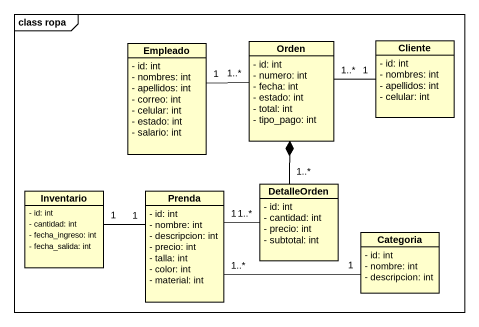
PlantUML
@startuml
mainframe class ropa
hide circle
hide empty members
skinparam classAttributeIconSize 0
class Empleado {
  - id: int
  - nombres: int
  - apellidos: int
  - correo: int
  - celular: int
  - estado: int
  - salario: int
}
class Orden {
  - id: int
  - numero: int
  - fecha: int
  - estado: int
  - total: int
  - tipo_pago: int
}
class Cliente {
  - id: int
  - nombres: int
  - apellidos: int
  - celular: int
}
class Inventario {
  - id: int
  - cantidad: int
  - fecha_ingreso: int
  - fecha_salida: int
}
class Prenda {
  - id: int
  - nombre: int
  - descripcion: int
  - precio: int
  - talla: int
  - color: int
  - material: int
}
class DetalleOrden {
  - id: int
  - cantidad: int
  - precio: int
  - subtotal: int
}
class Categoria {
  - id: int
  - nombre: int
  - descripcion: int
}
Empleado "1" -right- "1..*" Orden
Orden "1..*" -right- "1" Cliente
Prenda "1" -left- "1" Inventario
Prenda "1" -right- "1..*" DetalleOrden
DetalleOrden "1..*" -up-* Orden
Categoria "1" -left- "1..*" Prenda
@enduml
